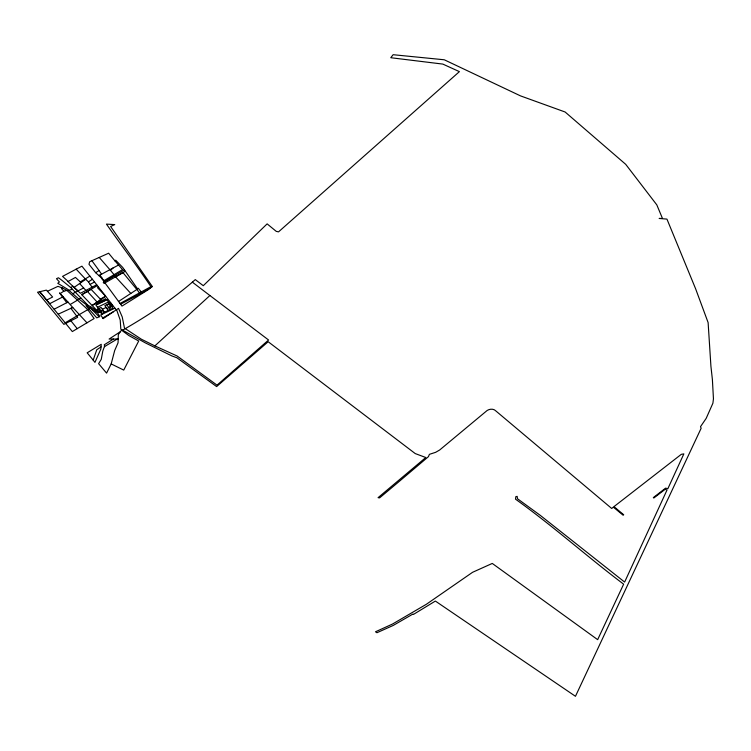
<?xml version="1.0" encoding="UTF-8"?>
<svg xmlns="http://www.w3.org/2000/svg" width="751" height="751" viewBox="0 0 751 751"><rect width="100%" height="100%" fill="white"/><g stroke="black" fill="none" stroke-linecap="round" stroke-linejoin="round"><path stroke-width="1.13" d="M118.189 339.048L118.311 334.617L121.484 330.14L128.928 335.584L138.71 341.01L123.737 370.093L111.176 363.925L114.678 350.548L118.048 342.822L118.189 339.048L109.12 339.058L120.413 331.66M111.176 363.925L106.576 373.116L98.625 363.681L101.254 359.344L102.821 351.017L104.614 346.108L104.295 344.756L113.457 339.048M93.199 360.114L87.172 352.81L101.244 344.277L100.831 349.074L94.936 362.386L93.199 360.114L96.748 349.759L101.019 346.934M119.953 303.535L150.923 286.666C136.644 265.403 121.127 245.079 106.445 224.108L114.753 224.605L110.622 226.464L152.303 286.488L148.811 289.36L121.972 306.098L103.535 280.958L122.535 269.6L114.969 260.926L115.682 260.203L122.76 267.487L137.414 288.684L138.278 288.281L141.235 291.961M80.779 282.357L75.457 277.419L67.966 281.587L74.086 287.38L85.717 279.316L76.161 269.168L62.549 276.387L68.172 281.475M113.852 274.434L110.51 270.388L113.194 267.9L118.62 264.99M154.875 345.892L177.095 355.993L217.03 385.15L268.576 340.006L209.904 295.528L154.875 345.892L141.376 339.217L124.478 328.112L122.225 316.931L118.508 308.361L116.555 309.637L120.216 320.095L120.827 329.201L145.384 342.897L171.932 355.955L176.889 357.758L216.626 386.577L268.163 341.724L415.237 453.576L425.798 457.519L378.053 497.688L379.612 497.875L397.617 482.78L428.474 456.627L429.384 454.346L435.646 452.318L439.664 449.999L487.174 410.468C489.821 408.788 493.707 408.544 495.97 411.041L611.68 508.455L613.36 507.15L623.114 515.214L623.696 514.764L613.971 506.625L681.298 454.336L683.861 453.867L667.855 488.694L665.583 488.15L653.332 497.594L653.821 498.016L665.104 489.352L667.057 489.952L624.625 582.072L540.138 515.252L517.467 498.73L517.167 496.373L515.834 496.655L515.524 499.171C552.67 525.719 587.038 556.585 623.64 584.184L597.655 639.664L492.271 563.438L472.586 572.29L426.361 604.283L392.491 624.053L375.491 631.779L376.927 632.736L393.214 625.442L412.872 614.083L413.379 614.468L435.364 601.063L575.463 696.299L701.143 428.267L700.505 426.69L706.184 418.363L712.896 403.231L713.45 398.828L712.389 379.471L710.925 366.338L708.118 322.592L695.623 288.806L666.944 219.104L659.153 218.457L662.466 218.428L656.815 204.882L625.714 164.338L565.118 112.002L520.509 95.884L444.263 59.78L393.12 54.701L390.773 57.714L442.818 64.088L459.405 71.636L278.537 231.871L276.274 231.383L267.131 223.873L203.277 285.699L195.288 279.607C173.134 299.198 148.191 315.411 122.666 330.168M80.808 297.894L70.744 287.53L61.742 280.198L58.465 277.776L56.485 278.687L59.395 281.972L57.78 283.305L67.721 289.323L79.08 299.227L80.808 297.894L88.167 305.479M88.834 308.783L90.158 307.844L97.668 313.101L99.845 316.481L96.757 317.88L85.999 305.638L90.158 307.844M98.803 301.076L100.869 299.658L91.012 289.276L81.793 294.711L98.86 312.529L100.212 311.834L101.986 314.369M118.414 301.564L136.851 289.482L139.536 292.918M102.709 317.983L103.14 318.64L116.114 309.928L114.884 308.173L100.718 314.979L102.709 317.983L113.335 311.796M58.315 314.143L72.763 307.478L67.984 302.099L66.773 302.7L59.498 292.928L60.193 293.547L63.835 291.191L66.961 290.459L87.783 309.656L94.119 318.537L72.331 331.566L39.756 291.717L37.55 292.223L63.854 324.357L77.644 317.354L70.923 308.323L72.763 307.478L86.966 322.808M80.291 281.897L85.257 278.893L88.458 281.841L92.411 279.297L105.591 296.072L100.258 299.274M152.303 286.488L143.112 292.336L120.526 304.268M87.783 309.656L65.262 322.733M114.969 260.926L108.632 253.218L89.707 261.705L88.975 264.239L95.64 272.679L99.113 270.567L101.563 274.218M70.5 304.324L77.832 299.94M85.257 278.893L89.885 276.133M104.417 346.662L117.184 339.048M81.793 294.711L97.348 285.605M104.079 281.888L124.441 269.938M70.744 287.53L72.903 286.281L80.423 293.294L96.701 284.77M136.851 289.482L122.948 272.594L104.079 283.399L103.263 282.376L114.518 275.758L115.551 276.828L125.333 271.233M88.458 281.841L90.129 284.394L94.485 281.991M113.194 267.9L98.954 275.626L95.64 272.679M72.575 293.772L83.605 287.933M67.984 302.099L63.14 296.729L49.679 303.723L39.756 291.717L46.374 290.121L52.636 297.011L46.665 300.081M76.161 269.168L81.925 266.173L92.411 279.297M54.194 309.187L66.773 302.7M102.155 278.03L99.808 275.166L98.954 275.626L104.173 280.564M98.597 287.182L97.517 287.708L105.591 296.072M66.961 290.459L62.596 287.999L61.432 288.553L63.835 291.191M97.499 307.272L108.548 301.968M102.352 309.262L106.144 307.431M100.512 311.534L102.981 310.341L104.351 312.275M111.523 306.239L109.045 307.431L110.406 309.374M103.169 310.416L99.376 312.238L97.273 309.252L101.066 307.431L104.445 312.228M106.952 308.595L112.641 305.864L110.557 302.869L104.858 305.61L108.228 310.416M47.501 291.247L57.949 286.356L62.596 287.999M68.867 290.29L72.321 289.248M98.86 312.529L90.824 306.746L85.839 304.371L79.08 299.227M192.331 282.141L209.904 295.528M74.086 287.38L77.935 290.937M90.43 308.041L99.188 316.781M60.193 293.547L63.14 296.729M115.551 276.828L130.815 293.453M79.587 283.549L85.886 290.412M87.369 291.397L97.198 302.146L92.307 305.394L105.807 296.354L114.884 308.173M99.226 257.433L110.51 270.388M101.573 278.311L103.535 280.958M70.265 320.02L77.212 328.647M91.904 260.719L99.113 270.567M99.17 308.342L101.272 311.327M100.737 301.17L101.582 302.371M108.66 303.779L110.744 306.774M106.764 304.699L108.848 307.685M90.129 284.394L91.979 287.107M105.309 298.973L96.166 303.366L97.02 304.568L106.144 300.184L105.309 298.973M106.82 299.489L95.762 304.803L101.873 313.467L112.875 308.182L106.82 299.489"/></g></svg>
